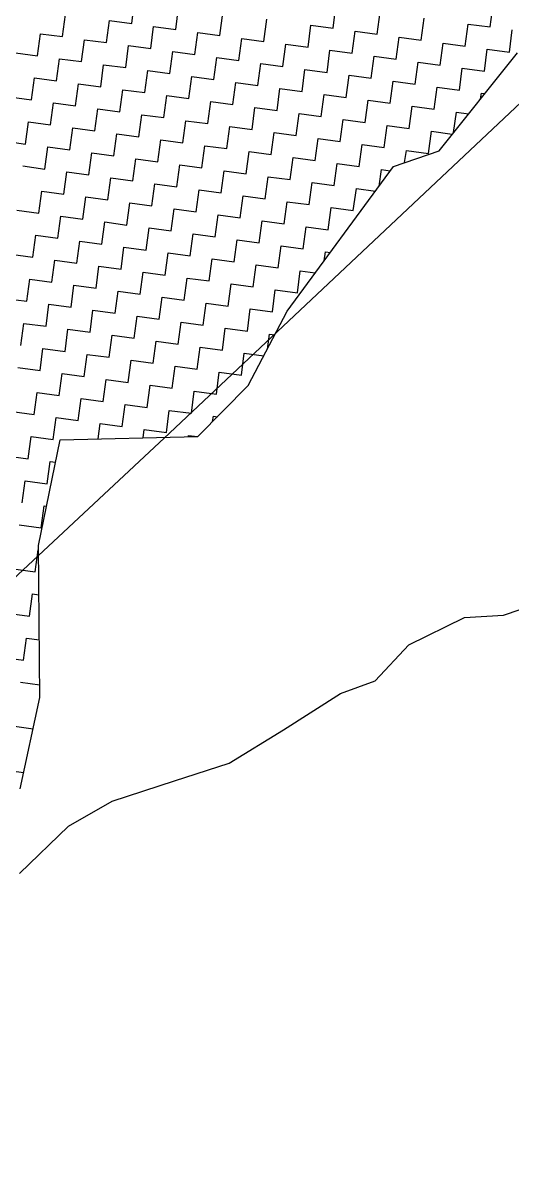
# Model space of a CAD drawing. Header units: metres. Extents: x 291974 to 293244, y 2020596 to 2023640.
# Drawn here: x 292381.7 to 292436.8, y 2020864.5 to 2020992 of the extents above; entities that cross this region are included whole.
import ezdxf

# ---------------------------------------------------------------- set-up
doc = ezdxf.new("R2010")
doc.units = ezdxf.units.M
doc.header["$MEASUREMENT"] = 0
for name, color, linetype in [('LINE_WATER', 4, 'Continuous'), ('POLY_HATCH', 12, 'Continuous'), ('POLY_PARCEL', 6, 'Continuous')]:
    doc.layers.add(name, color=color, linetype=linetype)

msp = doc.modelspace()

# ---------------------------------------------------------------- linework, layer by layer
at = {"layer": 'LINE_WATER'}
for p, q in [((292435.75, 2020925.44), (292439.83, 2020926.84)), ((292425.12, 2020922.11), (292431.38, 2020925.16)), ((292431.38, 2020925.16), (292435.75, 2020925.44)), ((292421.33, 2020918.08), (292425.12, 2020922.11)), ((292417.45, 2020916.65), (292421.33, 2020918.08)), ((292411.05, 2020912.54), (292417.45, 2020916.65)), ((292404.92, 2020908.82), (292411.05, 2020912.54)), ((292398.8, 2020906.83), (292404.92, 2020908.82)), ((292391.78, 2020904.53), (292398.8, 2020906.83)), ((292386.85, 2020901.73), (292391.78, 2020904.53)), ((292381.37, 2020896.41), (292386.85, 2020901.73))]:
    msp.add_line(p, q, dxfattribs=at)
at = {"layer": 'POLY_HATCH', "linetype": 'Continuous'}
for p, q in [((292393.97, 2020991.9), (292394.3, 2020994.38)), ((292398.92, 2020991.24), (292399.25, 2020993.71)), ((292403.88, 2020990.57), (292404.21, 2020993.05)), ((292416.6, 2020991.38), (292416.93, 2020993.85)), ((292421.55, 2020990.71), (292421.89, 2020993.19)), ((292434.27, 2020991.52), (292434.61, 2020993.99)), ((292386.2, 2020990.43), (292386.53, 2020992.91)), ((292391.15, 2020989.76), (292391.49, 2020992.24)), ((292391.49, 2020992.24), (292393.97, 2020991.9)), ((292408.83, 2020989.9), (292409.17, 2020992.38)), ((292426.51, 2020990.04), (292426.84, 2020992.52)), ((292431.46, 2020989.37), (292431.8, 2020991.85)), ((292431.8, 2020991.85), (292434.27, 2020991.52)), ((292383.39, 2020988.28), (292383.72, 2020990.76)), ((292383.72, 2020990.76), (292386.2, 2020990.43)), ((292396.11, 2020989.09), (292396.44, 2020991.57)), ((292396.44, 2020991.57), (292398.92, 2020991.24)), ((292401.06, 2020988.42), (292401.4, 2020990.9)), ((292401.4, 2020990.9), (292403.88, 2020990.57)), ((292413.79, 2020989.23), (292414.12, 2020991.71)), ((292414.12, 2020991.71), (292416.6, 2020991.38)), ((292418.74, 2020988.56), (292419.08, 2020991.04)), ((292419.08, 2020991.04), (292421.55, 2020990.71)), ((292436.42, 2020988.7), (292436.75, 2020991.18)), ((292388.34, 2020987.62), (292388.68, 2020990.09)), ((292388.68, 2020990.09), (292391.15, 2020989.76)), ((292393.3, 2020986.95), (292393.63, 2020989.43)), ((292393.63, 2020989.43), (292396.11, 2020989.09)), ((292406.02, 2020987.76), (292406.35, 2020990.23)), ((292406.35, 2020990.23), (292408.83, 2020989.9)), ((292410.97, 2020987.09), (292411.31, 2020989.57)), ((292411.31, 2020989.57), (292413.79, 2020989.23)), ((292423.7, 2020987.9), (292424.03, 2020990.37)), ((292424.03, 2020990.37), (292426.51, 2020990.04)), ((292428.65, 2020987.23), (292428.99, 2020989.71)), ((292428.99, 2020989.71), (292431.46, 2020989.37)), ((292380.91, 2020988.62), (292383.39, 2020988.28)), ((292385.53, 2020985.47), (292385.87, 2020987.95)), ((292385.87, 2020987.95), (292388.34, 2020987.62)), ((292398.25, 2020986.28), (292398.59, 2020988.76)), ((292398.59, 2020988.76), (292401.06, 2020988.42)), ((292403.21, 2020985.61), (292403.54, 2020988.09)), ((292403.54, 2020988.09), (292406.02, 2020987.76)), ((292415.93, 2020986.42), (292416.26, 2020988.9)), ((292416.26, 2020988.9), (292418.74, 2020988.56)), ((292420.89, 2020985.75), (292421.22, 2020988.23)), ((292421.22, 2020988.23), (292423.7, 2020987.9)), ((292433.61, 2020986.56), (292433.94, 2020989.04)), ((292433.94, 2020989.04), (292436.42, 2020988.7)), ((292390.49, 2020984.8), (292390.82, 2020987.28)), ((292390.82, 2020987.28), (292393.3, 2020986.95)), ((292408.16, 2020984.94), (292408.5, 2020987.42)), ((292408.5, 2020987.42), (292410.97, 2020987.09)), ((292413.12, 2020984.28), (292413.45, 2020986.75)), ((292413.45, 2020986.75), (292415.93, 2020986.42)), ((292425.84, 2020985.08), (292426.17, 2020987.56)), ((292426.17, 2020987.56), (292428.65, 2020987.23)), ((292430.8, 2020984.42), (292431.13, 2020986.89)), ((292431.13, 2020986.89), (292433.61, 2020986.56)), ((292382.72, 2020983.33), (292383.05, 2020985.81)), ((292383.05, 2020985.81), (292385.53, 2020985.47)), ((292395.44, 2020984.14), (292395.78, 2020986.61)), ((292395.78, 2020986.61), (292398.25, 2020986.28)), ((292400.4, 2020983.47), (292400.73, 2020985.95)), ((292400.73, 2020985.95), (292403.21, 2020985.61)), ((292418.07, 2020983.61), (292418.41, 2020986.09)), ((292418.41, 2020986.09), (292420.89, 2020985.75)), ((292423.03, 2020982.94), (292423.36, 2020985.42)), ((292423.36, 2020985.42), (292425.84, 2020985.08)), ((292387.67, 2020982.66), (292388.01, 2020985.14)), ((292388.01, 2020985.14), (292390.49, 2020984.8)), ((292392.63, 2020981.99), (292392.96, 2020984.47)), ((292392.96, 2020984.47), (292395.44, 2020984.14)), ((292405.35, 2020982.8), (292405.69, 2020985.28)), ((292405.69, 2020985.28), (292408.16, 2020984.94)), ((292410.31, 2020982.13), (292410.64, 2020984.61)), ((292410.64, 2020984.61), (292413.12, 2020984.28)), ((292427.98, 2020982.27), (292428.32, 2020984.75)), ((292428.32, 2020984.75), (292430.8, 2020984.42)), ((292380.24, 2020983.66), (292382.72, 2020983.33)), ((292384.86, 2020980.52), (292385.2, 2020983)), ((292385.2, 2020983), (292387.67, 2020982.66)), ((292397.59, 2020981.33), (292397.92, 2020983.8)), ((292397.92, 2020983.8), (292400.4, 2020983.47)), ((292402.54, 2020980.66), (292402.87, 2020983.14)), ((292402.87, 2020983.14), (292405.35, 2020982.8)), ((292415.26, 2020981.47), (292415.6, 2020983.94)), ((292415.6, 2020983.94), (292418.07, 2020983.61)), ((292420.22, 2020980.8), (292420.55, 2020983.28)), ((292420.55, 2020983.28), (292423.03, 2020982.94)), ((292433.19, 2020983.44), (292433.27, 2020984.08)), ((292433.27, 2020984.08), (292433.66, 2020984.03)), ((292389.82, 2020979.85), (292390.15, 2020982.33)), ((292390.15, 2020982.33), (292392.63, 2020981.99)), ((292394.77, 2020979.18), (292395.11, 2020981.66)), ((292395.11, 2020981.66), (292397.59, 2020981.33)), ((292407.5, 2020979.99), (292407.83, 2020982.47)), ((292407.83, 2020982.47), (292410.31, 2020982.13)), ((292412.45, 2020979.32), (292412.78, 2020981.8)), ((292412.78, 2020981.8), (292415.26, 2020981.47)), ((292425.17, 2020980.13), (292425.51, 2020982.61)), ((292425.51, 2020982.61), (292427.98, 2020982.27)), ((292430.15, 2020979.65), (292430.46, 2020981.94)), ((292430.46, 2020981.94), (292431.84, 2020981.75)), ((292382.05, 2020978.37), (292382.39, 2020980.85)), ((292382.39, 2020980.85), (292384.86, 2020980.52)), ((292399.73, 2020978.51), (292400.06, 2020980.99)), ((292400.06, 2020980.99), (292402.54, 2020980.66)), ((292404.68, 2020977.85), (292405.02, 2020980.32)), ((292405.02, 2020980.32), (292407.5, 2020979.99)), ((292417.41, 2020978.65), (292417.74, 2020981.13)), ((292417.74, 2020981.13), (292420.22, 2020980.8)), ((292422.36, 2020977.99), (292422.69, 2020980.46)), ((292422.69, 2020980.46), (292425.17, 2020980.13)), ((292387.01, 2020977.71), (292387.34, 2020980.18)), ((292387.34, 2020980.18), (292389.82, 2020979.85)), ((292391.96, 2020977.04), (292392.3, 2020979.52)), ((292392.3, 2020979.52), (292394.77, 2020979.18)), ((292409.64, 2020977.18), (292409.97, 2020979.66)), ((292409.97, 2020979.66), (292412.45, 2020979.32)), ((292427.32, 2020977.32), (292427.65, 2020979.8)), ((292427.65, 2020979.8), (292430.01, 2020979.48)), ((292379.57, 2020978.71), (292382.05, 2020978.37)), ((292384.2, 2020975.56), (292384.53, 2020978.04)), ((292384.53, 2020978.04), (292387.01, 2020977.71)), ((292396.92, 2020976.37), (292397.25, 2020978.85)), ((292397.25, 2020978.85), (292399.73, 2020978.51)), ((292401.87, 2020975.7), (292402.21, 2020978.18)), ((292402.21, 2020978.18), (292404.68, 2020977.85)), ((292414.59, 2020976.51), (292414.93, 2020978.99)), ((292414.93, 2020978.99), (292417.41, 2020978.65)), ((292419.55, 2020975.84), (292419.88, 2020978.32)), ((292419.88, 2020978.32), (292422.36, 2020977.99)), ((292389.15, 2020974.89), (292389.48, 2020977.37)), ((292389.48, 2020977.37), (292391.96, 2020977.04)), ((292394.11, 2020974.23), (292394.44, 2020976.7)), ((292394.44, 2020976.7), (292396.92, 2020976.37)), ((292406.83, 2020975.03), (292407.16, 2020977.51)), ((292407.16, 2020977.51), (292409.64, 2020977.18)), ((292411.78, 2020974.37), (292412.12, 2020976.84)), ((292412.12, 2020976.84), (292414.59, 2020976.51)), ((292424.65, 2020976.29), (292424.84, 2020977.65)), ((292424.84, 2020977.65), (292427.32, 2020977.32)), ((292381.72, 2020975.9), (292384.2, 2020975.56)), ((292386.34, 2020972.75), (292386.67, 2020975.23)), ((292386.67, 2020975.23), (292389.15, 2020974.89)), ((292399.06, 2020973.56), (292399.39, 2020976.04)), ((292399.39, 2020976.04), (292401.87, 2020975.7)), ((292404.02, 2020972.89), (292404.35, 2020975.37)), ((292404.35, 2020975.37), (292406.83, 2020975.03)), ((292416.74, 2020973.7), (292417.07, 2020976.18)), ((292417.07, 2020976.18), (292419.55, 2020975.84)), ((292421.78, 2020973.64), (292422.03, 2020975.51)), ((292422.03, 2020975.51), (292423.04, 2020975.37)), ((292391.29, 2020972.08), (292391.63, 2020974.56)), ((292391.63, 2020974.56), (292394.11, 2020974.23)), ((292408.97, 2020972.22), (292409.31, 2020974.7)), ((292409.31, 2020974.7), (292411.78, 2020974.37)), ((292413.93, 2020971.56), (292414.26, 2020974.03)), ((292414.26, 2020974.03), (292416.74, 2020973.7)), ((292383.53, 2020970.61), (292383.86, 2020973.08)), ((292383.86, 2020973.08), (292386.34, 2020972.75)), ((292396.25, 2020971.42), (292396.58, 2020973.89)), ((292396.58, 2020973.89), (292399.06, 2020973.56)), ((292401.2, 2020970.75), (292401.54, 2020973.22)), ((292401.54, 2020973.22), (292404.02, 2020972.89)), ((292418.88, 2020970.89), (292419.22, 2020973.36)), ((292419.22, 2020973.36), (292421.36, 2020973.08)), ((292388.48, 2020969.94), (292388.82, 2020972.42)), ((292388.82, 2020972.42), (292391.29, 2020972.08)), ((292393.44, 2020969.27), (292393.77, 2020971.75)), ((292393.77, 2020971.75), (292396.25, 2020971.42)), ((292406.16, 2020970.08), (292406.49, 2020972.56)), ((292406.49, 2020972.56), (292408.97, 2020972.22)), ((292411.11, 2020969.41), (292411.45, 2020971.89)), ((292411.45, 2020971.89), (292413.93, 2020971.56)), ((292381.05, 2020970.94), (292383.53, 2020970.61)), ((292385.67, 2020967.8), (292386.01, 2020970.27)), ((292386.01, 2020970.27), (292388.48, 2020969.94)), ((292398.39, 2020968.6), (292398.73, 2020971.08)), ((292398.73, 2020971.08), (292401.2, 2020970.75)), ((292403.35, 2020967.94), (292403.68, 2020970.41)), ((292403.68, 2020970.41), (292406.16, 2020970.08)), ((292416.07, 2020968.74), (292416.4, 2020971.22)), ((292416.4, 2020971.22), (292418.88, 2020970.89)), ((292390.63, 2020967.13), (292390.96, 2020969.61)), ((292390.96, 2020969.61), (292393.44, 2020969.27)), ((292395.58, 2020966.46), (292395.92, 2020968.94)), ((292395.92, 2020968.94), (292398.39, 2020968.6)), ((292408.3, 2020967.27), (292408.64, 2020969.75)), ((292408.64, 2020969.75), (292411.11, 2020969.41)), ((292413.26, 2020966.6), (292413.59, 2020969.08)), ((292413.59, 2020969.08), (292416.07, 2020968.74)), ((292382.86, 2020965.65), (292383.19, 2020968.13)), ((292383.19, 2020968.13), (292385.67, 2020967.8)), ((292400.54, 2020965.79), (292400.87, 2020968.27)), ((292400.87, 2020968.27), (292403.35, 2020967.94)), ((292405.49, 2020965.12), (292405.83, 2020967.6)), ((292405.83, 2020967.6), (292408.3, 2020967.27)), ((292387.81, 2020964.98), (292388.15, 2020967.46)), ((292388.15, 2020967.46), (292390.63, 2020967.13)), ((292392.77, 2020964.32), (292393.1, 2020966.79)), ((292393.1, 2020966.79), (292395.58, 2020966.46)), ((292410.45, 2020964.46), (292410.78, 2020966.93)), ((292410.78, 2020966.93), (292413.26, 2020966.6)), ((292380.38, 2020965.99), (292382.86, 2020965.65)), ((292385, 2020962.84), (292385.34, 2020965.32)), ((292385.34, 2020965.32), (292387.81, 2020964.98)), ((292397.73, 2020963.65), (292398.06, 2020966.13)), ((292398.06, 2020966.13), (292400.54, 2020965.79)), ((292402.68, 2020962.98), (292403.01, 2020965.46)), ((292403.01, 2020965.46), (292405.49, 2020965.12)), ((292415.6, 2020965.23), (292415.74, 2020966.27)), ((292415.74, 2020966.27), (292416.3, 2020966.19)), ((292389.96, 2020962.17), (292390.29, 2020964.65)), ((292390.29, 2020964.65), (292392.77, 2020964.32)), ((292394.91, 2020961.5), (292395.25, 2020963.98)), ((292395.25, 2020963.98), (292397.73, 2020963.65)), ((292407.64, 2020962.31), (292407.97, 2020964.79)), ((292407.97, 2020964.79), (292410.45, 2020964.46)), ((292412.59, 2020961.64), (292412.92, 2020964.12)), ((292412.92, 2020964.12), (292414.61, 2020963.89)), ((292382.19, 2020960.7), (292382.53, 2020963.17)), ((292382.53, 2020963.17), (292385, 2020962.84)), ((292387.15, 2020960.03), (292387.48, 2020962.51)), ((292387.48, 2020962.51), (292389.96, 2020962.17)), ((292399.87, 2020960.84), (292400.2, 2020963.31)), ((292400.2, 2020963.31), (292402.68, 2020962.98)), ((292404.82, 2020960.17), (292405.16, 2020962.65)), ((292405.16, 2020962.65), (292407.64, 2020962.31)), ((292392.1, 2020959.36), (292392.44, 2020961.84)), ((292392.44, 2020961.84), (292394.91, 2020961.5)), ((292409.78, 2020959.5), (292410.11, 2020961.98)), ((292410.11, 2020961.98), (292412.59, 2020961.64)), ((292379.71, 2020961.03), (292382.19, 2020960.7)), ((292384.34, 2020957.89), (292384.67, 2020960.36)), ((292384.67, 2020960.36), (292387.15, 2020960.03)), ((292397.06, 2020958.69), (292397.39, 2020961.17)), ((292397.39, 2020961.17), (292399.87, 2020960.84)), ((292402.01, 2020958.03), (292402.35, 2020960.5)), ((292402.35, 2020960.5), (292404.82, 2020960.17)), ((292389.29, 2020957.22), (292389.62, 2020959.7)), ((292389.62, 2020959.7), (292392.1, 2020959.36)), ((292394.25, 2020956.55), (292394.58, 2020959.03)), ((292394.58, 2020959.03), (292397.06, 2020958.69)), ((292406.97, 2020957.36), (292407.3, 2020959.84)), ((292407.3, 2020959.84), (292409.78, 2020959.5)), ((292381.52, 2020955.74), (292381.86, 2020958.22)), ((292381.86, 2020958.22), (292384.34, 2020957.89)), ((292386.48, 2020955.07), (292386.81, 2020957.55)), ((292386.81, 2020957.55), (292389.29, 2020957.22)), ((292399.2, 2020955.88), (292399.53, 2020958.36)), ((292399.53, 2020958.36), (292402.01, 2020958.03)), ((292404.16, 2020955.21), (292404.49, 2020957.69)), ((292404.49, 2020957.69), (292406.97, 2020957.36)), ((292391.43, 2020954.41), (292391.77, 2020956.88)), ((292391.77, 2020956.88), (292394.25, 2020956.55)), ((292396.39, 2020953.74), (292396.72, 2020956.22)), ((292396.72, 2020956.22), (292399.2, 2020955.88)), ((292409.22, 2020955.33), (292409.45, 2020957.02)), ((292409.45, 2020957.02), (292410.06, 2020956.94)), ((292383.67, 2020952.93), (292384, 2020955.41)), ((292384, 2020955.41), (292386.48, 2020955.07)), ((292401.34, 2020953.07), (292401.68, 2020955.55)), ((292401.68, 2020955.55), (292404.16, 2020955.21)), ((292406.3, 2020952.4), (292406.63, 2020954.88)), ((292406.63, 2020954.88), (292408.83, 2020954.58)), ((292388.62, 2020952.26), (292388.96, 2020954.74)), ((292388.96, 2020954.74), (292391.43, 2020954.41)), ((292393.58, 2020951.59), (292393.91, 2020954.07)), ((292393.91, 2020954.07), (292396.39, 2020953.74)), ((292381.19, 2020953.26), (292383.67, 2020952.93)), ((292385.81, 2020950.12), (292386.15, 2020952.6)), ((292386.15, 2020952.6), (292388.62, 2020952.26)), ((292398.53, 2020950.93), (292398.87, 2020953.4)), ((292398.87, 2020953.4), (292401.34, 2020953.07)), ((292403.49, 2020950.26), (292403.82, 2020952.74)), ((292403.82, 2020952.74), (292406.3, 2020952.4)), ((292390.77, 2020949.45), (292391.1, 2020951.93)), ((292391.1, 2020951.93), (292393.58, 2020951.59)), ((292395.72, 2020948.78), (292396.06, 2020951.26)), ((292396.06, 2020951.26), (292398.53, 2020950.93)), ((292383, 2020947.98), (292383.33, 2020950.45)), ((292383.33, 2020950.45), (292385.81, 2020950.12)), ((292387.95, 2020947.31), (292388.29, 2020949.79)), ((292388.29, 2020949.79), (292390.77, 2020949.45)), ((292400.68, 2020948.12), (292401.01, 2020950.59)), ((292401.01, 2020950.59), (292403.49, 2020950.26)), ((292392.91, 2020946.64), (292393.24, 2020949.12)), ((292393.24, 2020949.12), (292395.72, 2020948.78)), ((292397.87, 2020945.97), (292398.2, 2020948.45)), ((292398.2, 2020948.45), (292400.68, 2020948.12)), ((292380.52, 2020948.31), (292383, 2020947.98)), ((292385.14, 2020945.16), (292385.48, 2020947.64)), ((292385.48, 2020947.64), (292387.95, 2020947.31)), ((292403.07, 2020947.18), (292403.15, 2020947.78)), ((292403.15, 2020947.78), (292403.61, 2020947.72)), ((292390.2, 2020945.25), (292390.43, 2020946.97)), ((292390.43, 2020946.97), (292392.91, 2020946.64)), ((292395.26, 2020945.36), (292395.39, 2020946.31)), ((292395.39, 2020946.31), (292397.87, 2020945.97)), ((292382.33, 2020943.02), (292382.67, 2020945.5)), ((292382.67, 2020945.5), (292385.14, 2020945.16)), ((292400.32, 2020945.47), (292400.34, 2020945.64)), ((292400.34, 2020945.64), (292401.38, 2020945.5)), ((292379.85, 2020943.35), (292382.33, 2020943.02)), ((292384.48, 2020940.21), (292384.81, 2020942.69)), ((292384.81, 2020942.69), (292385.4, 2020942.61)), ((292381.66, 2020938.07), (292382, 2020940.54)), ((292382, 2020940.54), (292384.48, 2020940.21)), ((292383.81, 2020935.25), (292384.14, 2020937.73)), ((292384.14, 2020937.73), (292384.4, 2020937.7)), ((292381.33, 2020935.59), (292383.81, 2020935.25)), ((292383.14, 2020930.3), (292383.47, 2020932.78)), ((292383.47, 2020932.78), (292383.51, 2020932.77)), ((292380.66, 2020930.63), (292383.14, 2020930.3)), ((292382.47, 2020925.34), (292382.81, 2020927.82)), ((292382.81, 2020927.82), (292383.55, 2020927.72)), ((292379.99, 2020925.68), (292382.47, 2020925.34)), ((292381.8, 2020920.39), (292382.14, 2020922.87)), ((292382.14, 2020922.87), (292383.59, 2020922.67)), ((292379.33, 2020920.72), (292381.8, 2020920.39)), ((292381.47, 2020917.91), (292383.63, 2020917.62)), ((292380.8, 2020912.96), (292382.89, 2020912.67)), ((292380.13, 2020908), (292381.84, 2020907.77))]:
    msp.add_line(p, q, dxfattribs=at)
at = {"layer": 'POLY_HATCH'}
for p, q in [((292428.52, 2020977.61), (292437.33, 2020988.62)), ((292423.41, 2020975.86), (292428.52, 2020977.61)), ((292411.45, 2020959.59), (292423.41, 2020975.86)), ((292407.07, 2020951.24), (292411.45, 2020959.59)), ((292401.42, 2020945.5), (292407.07, 2020951.24)), ((292383.5, 2020933.28), (292385.92, 2020945.15)), ((292385.92, 2020945.15), (292401.42, 2020945.5)), ((292383.64, 2020916.19), (292383.5, 2020933.28)), ((292381.44, 2020905.92), (292383.64, 2020916.19))]:
    msp.add_line(p, q, dxfattribs=at)
at = {"layer": 'POLY_PARCEL'}
for p, q in [((292438.37, 2020983.67), (292398.22, 2020945.87)), ((292398.22, 2020945.87), (292288.38, 2020843.64))]:
    msp.add_line(p, q, dxfattribs=at)

doc.saveas('drawing.dxf')
